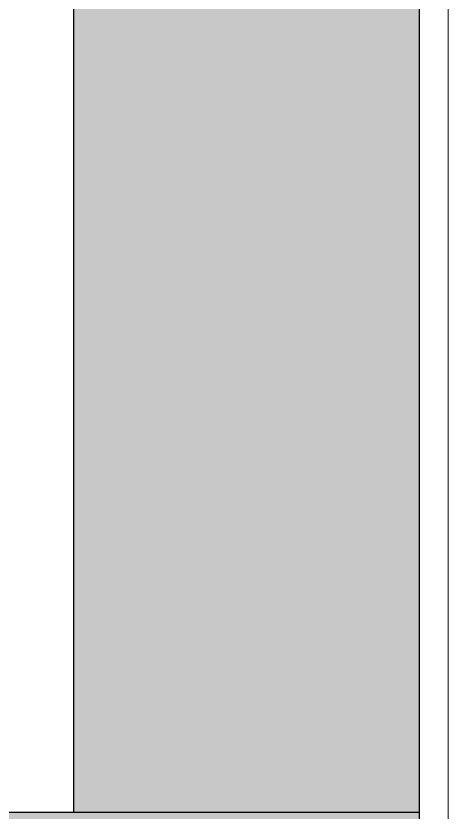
# Model space of a CAD drawing. Header units: inches. Extents: x 211391 to 214260, y -106888 to -102532.
# Drawn here: x 213728.39 to 213739.64, y -106718.4 to -106697.65 of the extents above; entities that cross this region are included whole.
import ezdxf

# ---------------------------------------------------------------- set-up
doc = ezdxf.new("R2010")
doc.units = ezdxf.units.IN
doc.header["$MEASUREMENT"] = 0
doc.linetypes.add('0226--P-00-GA 18.02.10$0$DASH', pattern=[0.35, 0.25, -0.1])
for name, color, linetype, lineweight in [('BEAM', 90, '0226--P-00-GA 18.02.10$0$DASH', 25), ('HATCH', 251, 'Continuous', 13), ('STONE', 1, 'Continuous', 18), ('WALL', 5, 'Continuous', 25)]:
    doc.layers.add(name, color=color, linetype=linetype, lineweight=lineweight)
doc.layers.add('COLUMN', color=6, linetype='Continuous')
doc.layers.get('BEAM').off()

# ---------------------------------------------------------------- blocks, each defined once
blk = doc.blocks.new('79')
at = {"layer": 'COLUMN', "ltscale": 20, "true_color": 0xdd22ba}
h = blk.add_hatch(color=212, dxfattribs=at)
h.dxf.hatch_style = 1
h.paths.add_polyline_path([(213738.888, -104878.041), (213738.888, -104860.041), (213726.888, -104860.041), (213726.888, -104878.041)])
at = {"layer": 'COLUMN', "ltscale": 20}
blk.add_lwpolyline([(213726.888, -104860.041), (213738.888, -104860.041), (213738.888, -104878.041), (213726.888, -104878.041)], close=True, dxfattribs=at)

msp = doc.modelspace()

# ---------------------------------------------------------------- hatches: boundary and pattern name
at = {"layer": 'HATCH', "ltscale": 15}
h = msp.add_hatch(color=256, dxfattribs=at)
h.dxf.hatch_style = 1
h.paths.add_polyline_path([(213738.888, -106697.905), (213738.888, -106685.905), (213738.888, -106652.405), (213729.888, -106652.405), (213729.888, -106718.405), (213738.888, -106718.405)])

# ---------------------------------------------------------------- linework, layer by layer
at = {"layer": 'STONE'}
msp.add_line((213739.638, -106731.155), (213739.638, -106685.953), dxfattribs=at)
at = {"layer": 'WALL', "ltscale": 20}
for p, q in [((213729.888, -106652.405), (213729.888, -106718.405)), ((213738.888, -106685.905), (213738.888, -106718.405))]:
    msp.add_line(p, q, dxfattribs=at)

# ---------------------------------------------------------------- block references
at = {"layer": 'BEAM'}
msp.add_blockref('79', (0, -1858.364), dxfattribs=at)

doc.saveas('drawing.dxf')
